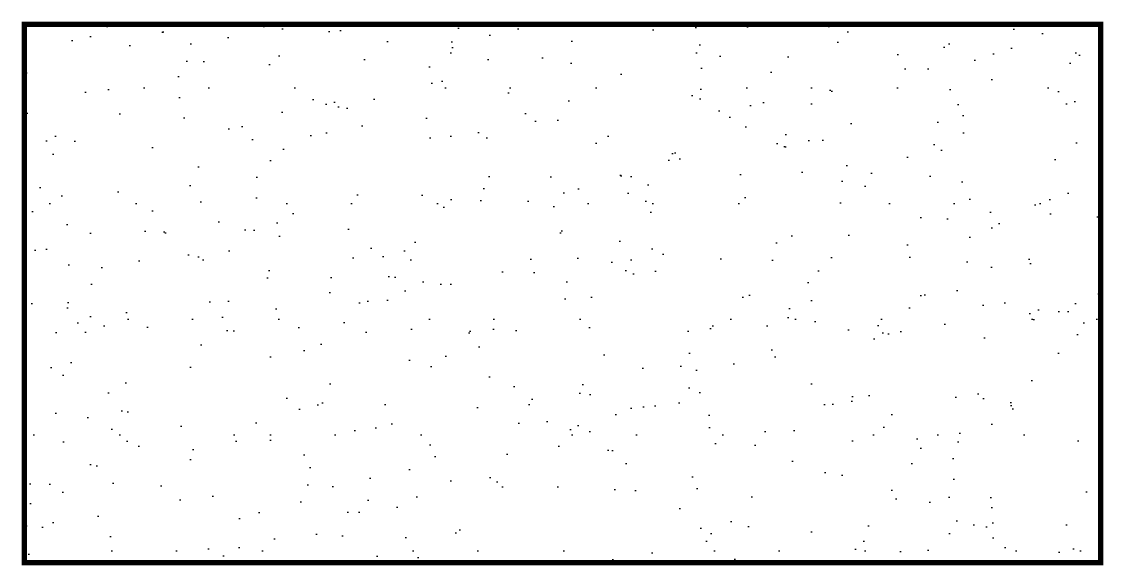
# Model space of a CAD drawing. Header units: inches. Extents: x -11160 to 9368, y -3485 to 2663.
# Drawn here: x -3897.9 to -3838.1, y 747.5 to 777.5 of the extents above; entities that cross this region are included whole.
import ezdxf

# ---------------------------------------------------------------- set-up
doc = ezdxf.new("R2010")
doc.units = ezdxf.units.IN
doc.header["$MEASUREMENT"] = 0
doc.layers.add('SM-I-SECTION_HATCH', color=8, linetype='Continuous')

msp = doc.modelspace()

# ---------------------------------------------------------------- hatches: boundary and pattern name
at = {"layer": 'SM-I-SECTION_HATCH'}
h = msp.add_hatch(dxfattribs=at)
h.set_pattern_fill('SAND', color=256, scale=14.88003, style=0)
h.set_pattern_definition([(0, (-4633.5405, 524.3394), (8.77922, 6.398413), [0, -3.571207, 0, -4.76161, 0, -8.332817]), (10, (-4627.44, 531.184), (4.92361, 12.35144), [0, -9.22562, 0, -2.0832, 0, -7.88642]), (20, (-4632.499, 529.696), (3.13582, 14.44274), [0, -6.39841, 0, -4.31521, 0, -9.37442]), (30, (-4626.696, 528.208), (0.35311, 11.88762), [0, -8.33282, 0, -10.56482, 0, -7.58882]), (40, (-4629.225, 526.72), (4.16765, 12.62659), [0, -6.10081, 0, -4.91041, 0, -8.481617]), (50, (-4622.976, 525.232), (-2.29277, 9.305174), [0, -1.785604, 0, -11.755224, 0, -6.993614]), (60, (-4625.803, 523.744), (-2.23553, 16.06719), [0, -2.232004, 0, -6.993614, 0, -8.035216]), (70, (-4629.374, 522.256), (-4.19274, 8.49343), [0, -4.16641, 0, -4.76161, 0, -10.86242]), (80, (-4628.3325, 520.768), (-5.087136, 10.56713), [0, -5.35681, 0, -6.398413]), (90, (-4621.934, 519.28), (-9.96962, 6.84481), [0, -8.18402, 0, -4.61281, 0, -10.86242]), (100, (-4634.433, 520.768), (-9.01572, 4.00083), [0, -4.16641, 0, -8.63042, 0, -9.82082]), (110, (-4632.9453, 522.256), (-9.33342, 7.37071), [0, -7.142414, 0, -5.65441, 0, -7.886416]), (120, (-4631.457, 523.744), (-13.27203, 4.53659), [0, -9.82082, 0, -3.12481, 0, -11.30882]), (130, (-4629.969, 525.232), (-9.83054, -0.090515), [0, -5.65441, 0, -2.083204, 0, -11.606423]), (140, (-4628.481, 526.72), (-15.45794, -1.98611), [0, -1.6368, 0, -8.63042, 0, -7.142414]), (150, (-4626.993, 528.208), (-11.96345, -4.94847), [0, -4.16641, 0, -4.91041, 0, -9.52322]), (160, (-4625.505, 529.696), (-14.72394, -8.25902), [0, -8.77922, 0, -3.57121, 0, -6.10081]), (170, (-4624.017, 531.184), (-7.2137, -7.491585), [0, -5.65441, 0, -3.27361, 0, -11.45762])])
h.paths.add_polyline_path([(-3838.27425, 747.62942), (-3838.27425, 777.38948), (-3897.79437, 777.38948), (-3897.79437, 747.62942)])

# ---------------------------------------------------------------- linework, layer by layer
at = {"const_width": 0.2976}
msp.add_lwpolyline([(-3897.79437, 747.62942), (-3838.27425, 747.62942), (-3838.27425, 777.38948), (-3897.79437, 777.38948)], close=True, dxfattribs=at)

doc.saveas('drawing.dxf')
